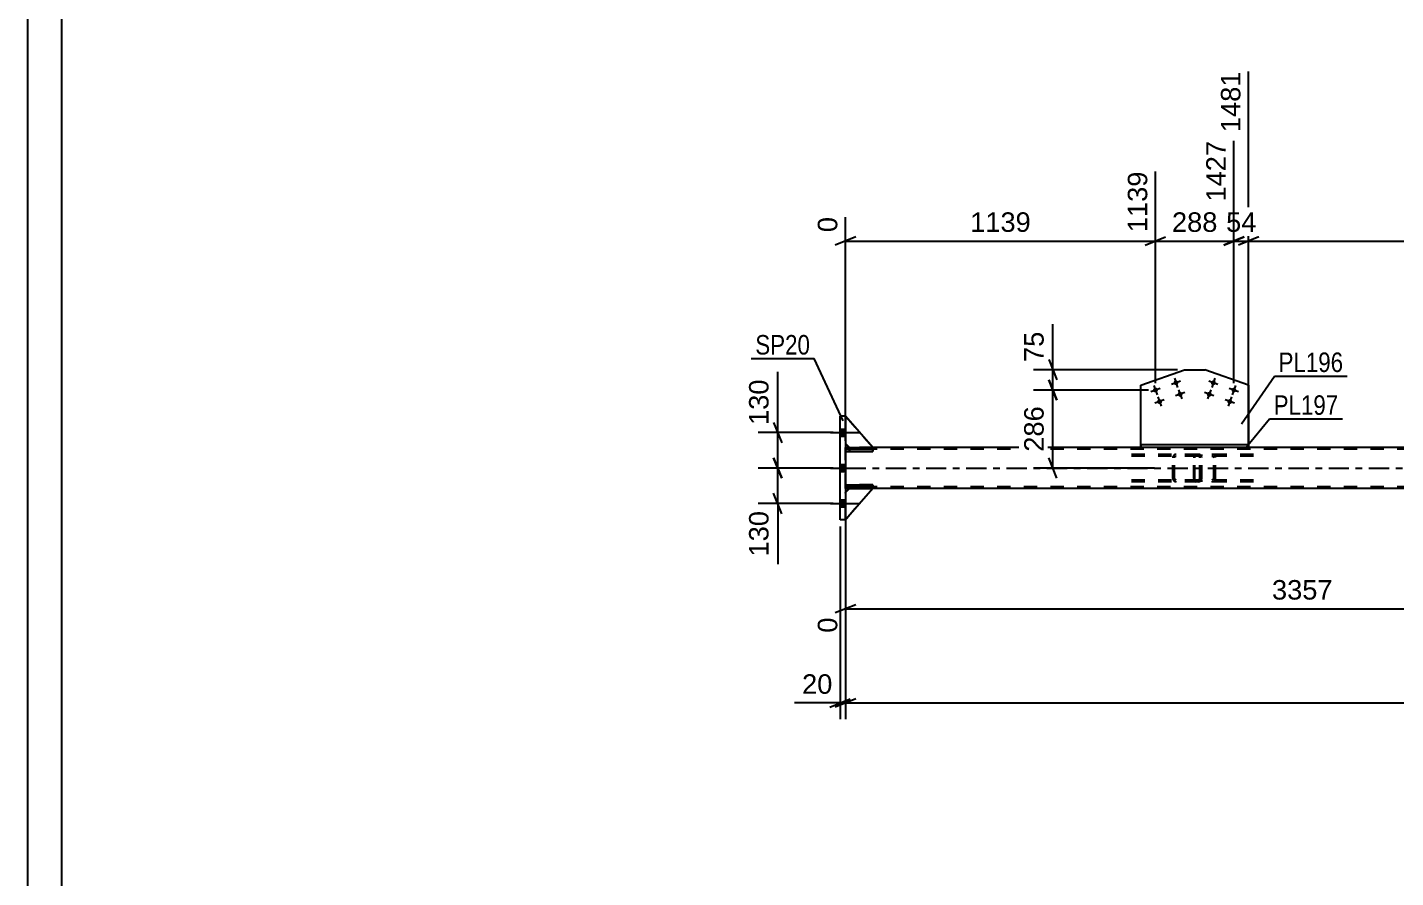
# Model space of a CAD drawing. Header units: millimetres. Extents: x 0 to 1189, y 0 to 841.
# Drawn here: x 0 to 201.1, y 314.9 to 439.8 of the extents above; entities that cross this region are included whole.
import ezdxf

# ---------------------------------------------------------------- set-up
doc = ezdxf.new("R2010")
doc.units = ezdxf.units.MM
doc.linetypes.add('DXK_LINE_DOT2', pattern=[3.9198, 1.9599, -1.9599])
doc.linetypes.add('DXK_LINE_DOT3', pattern=[5.9187, 2.979, -0.9799, 0.9799, -0.9799])
doc.styles.add('Arial', font='ARIAL.TTF', dxfattribs={"height": 0.2})
doc.styles.add('Arial Narrow', font='ARIALN.TTF', dxfattribs={"height": 0.2})

# ---------------------------------------------------------------- blocks, each defined once
blk = doc.blocks.new('Unknown-203773696-1113')
at = {"color": 5, "linetype": 'Continuous'}
for p, q in [((0, 841), (0, 0)), ((5, 836), (5, 5))]:
    blk.add_line(p, q, dxfattribs=at)
blk = doc.blocks.new('Part-203773696-7787 - 7588')
at = {"color": 2, "linetype": 'Continuous'}
for p, q in [((120.25, 377.8), (120.25, 377.8)), ((120.25, 377.8), (124.25, 377.8)), ((120.25, 377.8), (120.25, 377.48)), ((120.25, 377.48), (120.25, 377.48)), ((120.25, 377.48), (124.25, 377.48)), ((124.25, 377.8), (124.25, 377.48))]:
    blk.add_line(p, q, dxfattribs=at)
at = {"color": 7, "linetype": 'DXK_LINE_DOT2'}
for p, q in [((120.25, 377.48), (120.25, 377.8)), ((120.85, 377.48), (120.85, 377.8))]:
    blk.add_line(p, q, dxfattribs=at)
blk = doc.blocks.new('Part-203773696-7676 - 7588')
at = {"color": 2, "linetype": 'Continuous'}
for p, q in [((163.65, 387.22), (170.06, 389.49)), ((170.06, 389.49), (170.06, 389.49)), ((170.06, 389.49), (173.09, 389.49)), ((173.09, 389.49), (173.09, 389.49)), ((179.5, 387.22), (173.09, 389.49)), ((163.65, 387.22), (163.65, 387.22)), ((163.65, 378.44), (163.65, 387.22)), ((179.5, 387.22), (179.5, 387.22)), ((179.5, 387.22), (179.5, 378.44))]:
    blk.add_line(p, q, dxfattribs=at)
at = {"color": 7, "linetype": 'DXK_LINE_DOT2'}
for p, q in [((163.65, 378.44), (163.65, 387.22)), ((179.5, 378.44), (179.5, 387.22)), ((179.5, 378.44), (163.65, 378.44))]:
    blk.add_line(p, q, dxfattribs=at)
blk = doc.blocks.new('Bolt-203773696-7749 - 7588')
at = {"linetype": 'Continuous'}
for points in [[(165.47, 386.39), (165.45, 386.47), (165.45, 386.54), (165.47, 386.61), (165.5, 386.68), (165.55, 386.74), (165.6, 386.79), (165.67, 386.83), (165.74, 386.85), (165.81, 386.86), (165.89, 386.85), (165.96, 386.83), (166.03, 386.79), (166.08, 386.74), (166.13, 386.68), (166.16, 386.61), (166.17, 386.54), (166.17, 386.46), (166.15, 386.39), (166.12, 386.32), (166.08, 386.26), (166.02, 386.21), (165.96, 386.17), (165.89, 386.15), (165.81, 386.14), (165.74, 386.15), (165.67, 386.17), (165.6, 386.21), (165.54, 386.26), (165.5, 386.32)], [(168.49, 387.46), (168.47, 387.54), (168.47, 387.61), (168.49, 387.68), (168.52, 387.75), (168.56, 387.81), (168.62, 387.86), (168.68, 387.9), (168.75, 387.92), (168.83, 387.93), (168.9, 387.92), (168.98, 387.9), (169.04, 387.86), (169.1, 387.81), (169.14, 387.75), (169.17, 387.68), (169.19, 387.61), (169.19, 387.53), (169.17, 387.46), (169.14, 387.39), (169.1, 387.33), (169.04, 387.28), (168.97, 387.24), (168.9, 387.22), (168.83, 387.21), (168.75, 387.22), (168.68, 387.24), (168.62, 387.28), (168.56, 387.33), (168.52, 387.39)], [(169.09, 385.77), (169.07, 385.84), (169.07, 385.91), (169.09, 385.99), (169.12, 386.06), (169.16, 386.12), (169.22, 386.17), (169.29, 386.21), (169.36, 386.23), (169.43, 386.24), (169.51, 386.23), (169.58, 386.2), (169.64, 386.17), (169.7, 386.12), (169.74, 386.05), (169.77, 385.99), (169.79, 385.91), (169.79, 385.84), (169.77, 385.76), (169.74, 385.69), (169.7, 385.63), (169.64, 385.58), (169.58, 385.55), (169.5, 385.52), (169.43, 385.52), (169.35, 385.52), (169.28, 385.55), (169.22, 385.59), (169.16, 385.64), (169.12, 385.7)], [(166.07, 384.7), (166.06, 384.77), (166.06, 384.84), (166.07, 384.92), (166.1, 384.99), (166.15, 385.05), (166.2, 385.1), (166.27, 385.14), (166.34, 385.16), (166.42, 385.17), (166.49, 385.16), (166.56, 385.13), (166.63, 385.1), (166.68, 385.05), (166.73, 384.98), (166.76, 384.92), (166.77, 384.84), (166.77, 384.77), (166.76, 384.69), (166.73, 384.62), (166.68, 384.56), (166.62, 384.51), (166.56, 384.48), (166.49, 384.45), (166.41, 384.45), (166.34, 384.45), (166.27, 384.48), (166.2, 384.52), (166.15, 384.57), (166.1, 384.63)]]:
    blk.add_hatch(color=1, dxfattribs=at).paths.add_polyline_path(points)
at = {"color": 1, "linetype": 'Continuous'}
for p, q in [((168.59, 388.25), (169.07, 386.89)), ((166.49, 386.74), (165.13, 386.26)), ((165.57, 387.18), (166.05, 385.82)), ((169.51, 387.81), (168.15, 387.33)), ((169.19, 386.55), (169.67, 385.2)), ((167.09, 385.05), (165.74, 384.57)), ((166.17, 385.48), (166.66, 384.13)), ((170.11, 386.12), (168.75, 385.63))]:
    blk.add_line(p, q, dxfattribs=at)
blk = doc.blocks.new('Part-203773696-7716 - 7588')
at = {"color": 7, "linetype": 'DXK_LINE_DOT2'}
for p, q in [((172.1, 377.04), (161.87, 377.04)), ((172.1, 376.8), (161.87, 376.8)), ((168.39, 376.75), (168.35, 376.56)), ((168.35, 373.52), (168.35, 376.56)), ((168.61, 376.56), (168.63, 376.65)), ((168.61, 373.52), (168.61, 376.56)), ((168.63, 376.65), (168.69, 376.73)), ((168.87, 377.04), (168.67, 377.01)), ((168.69, 376.73), (168.77, 376.78)), ((168.77, 376.78), (168.87, 376.8)), ((172.3, 377.01), (172.1, 377.04)), ((172.1, 376.8), (172.2, 376.78)), ((172.2, 376.78), (172.28, 376.73)), ((172.28, 376.73), (172.34, 376.65)), ((172.34, 376.65), (172.36, 376.56)), ((172.36, 373.52), (172.36, 376.56)), ((172.61, 376.56), (172.57, 376.75)), ((172.61, 373.52), (172.61, 376.56)), ((172.1, 373.28), (161.87, 373.28)), ((172.1, 373.04), (161.87, 373.04)), ((168.35, 373.52), (168.39, 373.34)), ((168.63, 373.43), (168.61, 373.52)), ((168.69, 373.35), (168.63, 373.43)), ((168.67, 373.08), (168.87, 373.04)), ((168.77, 373.3), (168.69, 373.35)), ((168.87, 373.28), (168.77, 373.3)), ((172.2, 373.3), (172.1, 373.28)), ((172.1, 373.04), (172.3, 373.08)), ((172.28, 373.35), (172.2, 373.3)), ((172.34, 373.43), (172.28, 373.35)), ((172.36, 373.52), (172.34, 373.43)), ((172.57, 373.34), (172.61, 373.52))]:
    blk.add_line(p, q, dxfattribs=at)
for centre, start, end in [((168.85, 376.54), 110.7584, 155.6802), ((172.12, 376.54), 24.3198, 69.2416), ((168.85, 373.54), 204.3198, 249.2416), ((172.12, 373.54), 290.7584, 335.6802)]:
    blk.add_arc(centre, 0.496, start, end, dxfattribs=at)
blk = doc.blocks.new('Part-203773696-7717 - 7588')
at = {"color": 2, "linetype": 'Continuous'}
for p, q in [((120.85, 378.04), (120.25, 378.04)), ((163.65, 378.04), (124.25, 378.04)), ((245.41, 378.04), (179.5, 378.04)), ((120.25, 372.04), (120.85, 372.04)), ((253.72, 372.04), (124.25, 372.04))]:
    blk.add_line(p, q, dxfattribs=at)
at = {"color": 7, "linetype": 'DXK_LINE_DOT2'}
for p, q in [((120.25, 372.28), (120.25, 378.04)), ((120.25, 378.04), (120.25, 378.04)), ((120.25, 378.04), (120.25, 378.01)), ((120.25, 378.01), (120.25, 377.75)), ((783.44, 377.8), (120.25, 377.8)), ((120.25, 377.8), (120.25, 372.28)), ((124.25, 378.04), (120.85, 378.04)), ((179.5, 378.04), (163.65, 378.04)), ((120.25, 372.04), (120.25, 372.34)), ((120.25, 372.08), (120.25, 372.34)), ((783.44, 372.28), (120.25, 372.28)), ((120.25, 372.04), (120.25, 372.08)), ((120.25, 372.04), (120.25, 372.04)), ((120.25, 372.04), (120.25, 372.04)), ((124.25, 372.04), (120.85, 372.04))]:
    blk.add_line(p, q, dxfattribs=at)
at = {"color": 7, "linetype": 'DXK_LINE_DOT3'}
blk.add_line((120.25, 375.04), (783.44, 375.04), dxfattribs=at)
blk = doc.blocks.new('Bolt-203773696-7658 - 7588')
at = {"linetype": 'Continuous'}
for points in [[(174.06, 385.76, -1), (173.38, 386, -1)], [(174.66, 387.45, -1), (173.98, 387.69, -1)], [(177.68, 386.38, -1), (177, 386.62, -1)], [(177.08, 384.69, -1), (176.4, 384.93, -1)]]:
    blk.add_hatch(color=1, dxfattribs=at).paths.add_polyline_path(points)
at = {"color": 1, "linetype": 'Continuous'}
for p, q in [((174.56, 388.25), (174.08, 386.89)), ((173.96, 386.55), (173.48, 385.2)), ((175, 387.33), (173.64, 387.81)), ((178.02, 386.26), (176.66, 386.74)), ((177.58, 387.18), (177.1, 385.82)), ((174.4, 385.63), (173.04, 386.12)), ((177.41, 384.57), (176.06, 385.05)), ((176.98, 385.48), (176.5, 384.13))]:
    blk.add_line(p, q, dxfattribs=at)
blk = doc.blocks.new('Part-203773696-7707 - 7588')
at = {"color": 2, "linetype": 'Continuous'}
for p, q in [((179.5, 378.44), (163.65, 378.44)), ((163.65, 378.04), (163.65, 378.44)), ((179.5, 378.44), (179.5, 378.04)), ((179.5, 378.44), (179.5, 378.44)), ((179.5, 378.04), (163.65, 378.04)), ((179.5, 378.04), (179.5, 378.04))]:
    blk.add_line(p, q, dxfattribs=at)
at = {"color": 7, "linetype": 'DXK_LINE_DOT2'}
for p, q in [((163.65, 378.44), (163.65, 378.04)), ((179.5, 378.04), (179.5, 378.44))]:
    blk.add_line(p, q, dxfattribs=at)
blk = doc.blocks.new('Bolt-203773696-7710 - 7588')
at = {"linetype": 'Continuous'}
for points in [[(120.25, 379.72), (120.25, 380.76), (119.45, 380.76), (119.45, 379.72)], [(120.25, 379.72), (120.25, 380.76), (119.45, 380.76), (119.45, 379.72)], [(120.25, 379.72), (120.25, 380.76), (119.45, 380.76), (119.45, 379.72)], [(120.25, 374.52), (120.25, 375.56), (119.45, 375.56), (119.45, 374.52)], [(120.25, 374.52), (120.25, 375.56), (119.45, 375.56), (119.45, 374.52)], [(120.25, 369.32), (120.25, 370.36), (119.45, 370.36), (119.45, 369.32)], [(120.25, 369.32), (120.25, 370.36), (119.45, 370.36), (119.45, 369.32)], [(120.25, 369.32), (120.25, 370.36), (119.45, 370.36), (119.45, 369.32)]]:
    blk.add_hatch(color=1, dxfattribs=at).paths.add_polyline_path(points)
at = {"color": 1, "linetype": 'Continuous'}
for p, q in [((118.05, 380.24), (122.25, 380.24)), ((118.05, 380.24), (122.25, 380.24)), ((118.05, 380.24), (122.25, 380.24)), ((119.45, 380.76), (120.25, 380.76)), ((119.45, 380.76), (120.25, 380.76)), ((119.45, 380.76), (120.25, 380.76)), ((119.45, 379.72), (120.25, 379.72)), ((119.45, 379.72), (120.25, 379.72)), ((119.45, 379.72), (120.25, 379.72)), ((118.05, 375.04), (122.25, 375.04)), ((118.05, 375.04), (122.25, 375.04)), ((119.45, 375.56), (120.25, 375.56)), ((119.45, 375.56), (120.25, 375.56)), ((119.45, 374.52), (120.25, 374.52)), ((119.45, 374.52), (120.25, 374.52)), ((119.45, 370.36), (120.25, 370.36)), ((119.45, 370.36), (120.25, 370.36)), ((119.45, 370.36), (120.25, 370.36)), ((118.05, 369.84), (122.25, 369.84)), ((118.05, 369.84), (122.25, 369.84)), ((118.05, 369.84), (122.25, 369.84)), ((119.45, 369.32), (120.25, 369.32)), ((119.45, 369.32), (120.25, 369.32)), ((119.45, 369.32), (120.25, 369.32))]:
    blk.add_line(p, q, dxfattribs=at)
blk = doc.blocks.new('Part-203773696-7731 - 7588')
at = {"color": 2, "linetype": 'Continuous'}
for p, q in [((124.25, 378.04), (120.25, 382.64)), ((120.25, 378.64), (120.85, 378.04)), ((120.85, 378.04), (124.25, 378.04))]:
    blk.add_line(p, q, dxfattribs=at)
at = {"color": 7, "linetype": 'DXK_LINE_DOT2'}
blk.add_line((120.25, 382.64), (120.25, 378.64), dxfattribs=at)
blk = doc.blocks.new('Part-203773696-7771 - 7588')
at = {"color": 7, "linetype": 'DXK_LINE_DOT2'}
for p, q in [((124.25, 378.04), (120.25, 382.64)), ((120.25, 382.64), (120.25, 378.64)), ((120.25, 378.64), (120.85, 378.04)), ((120.85, 378.04), (124.25, 378.04))]:
    blk.add_line(p, q, dxfattribs=at)
blk = doc.blocks.new('Part-203773696-7773 - 7588')
at = {"color": 7, "linetype": 'DXK_LINE_DOT2'}
for p, q in [((120.25, 371.44), (120.85, 372.04)), ((124.25, 372.04), (120.25, 367.44)), ((120.25, 367.44), (120.25, 371.44)), ((120.85, 372.04), (124.25, 372.04))]:
    blk.add_line(p, q, dxfattribs=at)
blk = doc.blocks.new('Part-203773696-7812 - 7588')
at = {"color": 2, "linetype": 'Continuous'}
for p, q in [((120.25, 372.6), (120.25, 372.6)), ((120.25, 372.6), (124.25, 372.6)), ((120.25, 372.6), (120.25, 372.28)), ((120.25, 372.28), (120.25, 372.28)), ((120.25, 372.28), (124.25, 372.28)), ((124.25, 372.6), (124.25, 372.28))]:
    blk.add_line(p, q, dxfattribs=at)
at = {"color": 7, "linetype": 'DXK_LINE_DOT2'}
for p, q in [((120.25, 372.28), (120.25, 372.6)), ((120.85, 372.28), (120.85, 372.6))]:
    blk.add_line(p, q, dxfattribs=at)
blk = doc.blocks.new('Part-203773696-7838 - 7588')
at = {"color": 7, "linetype": 'DXK_LINE_DOT2'}
for p, q in [((124.25, 377.8), (120.25, 377.8)), ((120.25, 377.48), (120.25, 377.8)), ((120.25, 377.8), (120.25, 377.48)), ((120.25, 377.48), (124.25, 377.48)), ((120.85, 377.8), (120.85, 377.48)), ((124.25, 377.48), (124.25, 377.8))]:
    blk.add_line(p, q, dxfattribs=at)
blk = doc.blocks.new('Part-203773696-7847 - 7588')
at = {"color": 2, "linetype": 'Continuous'}
for p, q in [((119.45, 382.64), (119.45, 382.64)), ((120.25, 382.64), (119.45, 382.64)), ((119.45, 367.44), (119.45, 382.64)), ((120.25, 382.64), (120.25, 382.64)), ((120.25, 382.64), (120.25, 367.44)), ((119.45, 367.44), (119.45, 367.44)), ((120.25, 367.44), (119.45, 367.44)), ((120.25, 367.44), (120.25, 367.44))]:
    blk.add_line(p, q, dxfattribs=at)
at = {"color": 7, "linetype": 'DXK_LINE_DOT2'}
for p, q in [((119.45, 367.44), (119.45, 382.64)), ((120.25, 382.64), (120.25, 367.44))]:
    blk.add_line(p, q, dxfattribs=at)
blk = doc.blocks.new('Part-203773696-7848 - 7588')
at = {"color": 7, "linetype": 'DXK_LINE_DOT2'}
for p, q in [((171.47, 376.75), (171.45, 376.56)), ((171.45, 373.52), (171.45, 376.56)), ((171.52, 376.9), (171.47, 376.75)), ((171.61, 377.01), (171.52, 376.9)), ((171.58, 376.56), (171.59, 376.65)), ((171.58, 373.52), (171.58, 376.56)), ((171.59, 376.65), (171.62, 376.73)), ((171.71, 377.04), (171.61, 377.01)), ((171.62, 376.73), (171.66, 376.78)), ((171.66, 376.78), (171.71, 376.8)), ((180.22, 377.04), (171.71, 377.04)), ((180.22, 376.8), (171.71, 376.8)), ((172.61, 376.8), (172.61, 377.04)), ((174.31, 377.01), (174.12, 377.04)), ((174.12, 376.8), (174.22, 376.78)), ((174.22, 376.78), (174.3, 376.73)), ((174.3, 376.73), (174.35, 376.65)), ((174.35, 376.65), (174.37, 376.56)), ((174.37, 373.52), (174.37, 376.56)), ((174.63, 376.56), (174.59, 376.75)), ((174.63, 373.52), (174.63, 376.56)), ((171.45, 373.52), (171.47, 373.34)), ((171.47, 373.34), (171.52, 373.18)), ((171.52, 373.18), (171.61, 373.08)), ((171.59, 373.43), (171.58, 373.52)), ((171.62, 373.35), (171.59, 373.43)), ((171.61, 373.08), (171.71, 373.04)), ((171.66, 373.3), (171.62, 373.35)), ((171.71, 373.28), (171.66, 373.3)), ((180.22, 373.28), (171.71, 373.28)), ((180.22, 373.04), (171.71, 373.04)), ((172.61, 373.04), (172.61, 373.28)), ((174.22, 373.3), (174.12, 373.28)), ((174.12, 373.04), (174.31, 373.08)), ((174.3, 373.35), (174.22, 373.3)), ((174.35, 373.43), (174.3, 373.35)), ((174.37, 373.52), (174.35, 373.43)), ((174.59, 373.34), (174.63, 373.52))]:
    blk.add_line(p, q, dxfattribs=at)
for centre, start, end in [((174.14, 376.55), 23.8952, 68.8488), ((174.14, 373.54), 291.1512, 336.1048)]:
    blk.add_arc(centre, 0.492, start, end, dxfattribs=at)
blk = doc.blocks.new('Part-203773696-7855 - 7588')
at = {"color": 2, "linetype": 'Continuous'}
for p, q in [((120.25, 371.44), (120.85, 372.04)), ((124.25, 372.04), (120.25, 367.44)), ((120.85, 372.04), (124.25, 372.04))]:
    blk.add_line(p, q, dxfattribs=at)
at = {"color": 7, "linetype": 'DXK_LINE_DOT2'}
blk.add_line((120.25, 367.44), (120.25, 371.44), dxfattribs=at)
blk = doc.blocks.new('Part-203773696-7921 - 7588')
at = {"color": 7, "linetype": 'DXK_LINE_DOT2'}
for p, q in [((124.25, 372.6), (120.25, 372.6)), ((120.25, 372.28), (120.25, 372.6)), ((120.25, 372.6), (120.25, 372.28)), ((120.25, 372.28), (124.25, 372.28)), ((120.85, 372.28), (120.85, 372.6)), ((124.25, 372.28), (124.25, 372.6))]:
    blk.add_line(p, q, dxfattribs=at)
blk = doc.blocks.new('StraightDimension-203773696-20217 - 7588')
at = {"color": 7, "linetype": 'Continuous'}
for p, q in [((120.25, 366.44), (120.25, 338.13)), ((121.75, 341.13), (118.75, 339.93)), ((120.25, 340.53), (674.8, 340.53))]:
    blk.add_line(p, q, dxfattribs=at)
blk = doc.blocks.new('StraightDimension-203773696-8443 - 7588')
at = {"color": 7, "linetype": 'Continuous'}
for p, q in [((109.69, 376.54), (110.89, 373.54)), ((118.45, 375.04), (107.44, 375.04)), ((110.29, 369.84), (110.29, 375.04)), ((110.89, 368.34), (109.69, 371.34)), ((118.45, 369.84), (107.44, 369.84))]:
    blk.add_line(p, q, dxfattribs=at)
at = {"color": 0}
blk.add_wipeout([(109.54, 369.32), (105.34, 369.32), (105.34, 361.45), (109.54, 361.45)], dxfattribs=at)
at = {"color": 7, "linetype": 'Continuous'}
blk.add_line((110.29, 369.84), (110.29, 360.92), dxfattribs=at)
blk.add_line((110.29, 369.84), (110.29, 360.92), dxfattribs=at)
at = {"color": 3, "style": 'Arial'}
blk.add_text('130', height=2.865, rotation=90.0002, dxfattribs=at).set_placement((108.94, 362.05))
blk = doc.blocks.new('StraightDimension-203773696-25364 - 7588')
at = {"color": 7, "linetype": 'Continuous'}
for p, q in [((150.13, 390.99), (151.33, 387.99)), ((169.06, 389.49), (147.88, 389.49)), ((150.73, 386.5), (150.73, 389.49)), ((164.81, 386.5), (147.88, 386.5)), ((151.33, 385), (150.13, 388))]:
    blk.add_line(p, q, dxfattribs=at)
at = {"color": 0}
blk.add_wipeout([(149.98, 395.67), (145.78, 395.67), (145.78, 390.02), (149.98, 390.02)], dxfattribs=at)
at = {"color": 7, "linetype": 'Continuous'}
blk.add_line((150.73, 389.49), (150.73, 396.19), dxfattribs=at)
blk.add_line((150.73, 389.49), (150.73, 396.19), dxfattribs=at)
at = {"color": 3, "style": 'Arial'}
blk.add_text('75', height=2.865, rotation=90.0002, dxfattribs=at).set_placement((149.38, 390.62))
blk = doc.blocks.new('StraightDimension-203773696-8451 - 7588')
at = {"color": 7, "linetype": 'Continuous'}
for p, q in [((118.45, 380.24), (107.44, 380.24)), ((109.69, 381.74), (110.89, 378.74)), ((110.29, 375.04), (110.29, 380.24)), ((110.89, 373.54), (109.69, 376.54)), ((118.45, 375.04), (107.44, 375.04))]:
    blk.add_line(p, q, dxfattribs=at)
at = {"color": 0}
blk.add_wipeout([(109.54, 388.64), (105.34, 388.64), (105.34, 380.77), (109.54, 380.77)], dxfattribs=at)
at = {"color": 7, "linetype": 'Continuous'}
blk.add_line((110.29, 380.24), (110.29, 389.16), dxfattribs=at)
blk.add_line((110.29, 380.24), (110.29, 389.16), dxfattribs=at)
at = {"color": 3, "style": 'Arial'}
blk.add_text('130', height=2.865, rotation=90.0002, dxfattribs=at).set_placement((108.94, 381.37))
blk = doc.blocks.new('StraightDimension-203773696-15020 - 7588')
at = {"color": 7, "linetype": 'Continuous'}
for p, q in [((120.25, 371.04), (120.25, 350.85)), ((254.52, 370.64), (254.52, 344.18)), ((121.75, 354.97), (118.75, 353.77)), ((120.25, 354.37), (254.52, 354.37)), ((253.02, 353.77), (256.02, 354.97))]:
    blk.add_line(p, q, dxfattribs=at)
at = {"color": 0}
blk.add_wipeout([(192.43, 355.12), (192.43, 359.32), (182.34, 359.32), (182.34, 355.12)], dxfattribs=at)
at = {"color": 0, "linetype": 'Continuous'}
for points in [[(119.65, 353.67), (115.45, 353.67), (115.45, 350.25), (119.65, 350.25)], [(253.92, 353.67), (249.72, 353.67), (249.72, 343.58), (253.92, 343.58)]]:
    blk.add_wipeout(points, dxfattribs=at)
at = {"color": 3, "style": 'Arial'}
blk.add_text('3357', height=2.865, dxfattribs=at).set_placement((182.94, 355.72))
at = {"color": 3, "linetype": 'Continuous', "style": 'Arial'}
for s, height, p in [('0', 2.87, (119.05, 350.85)), ('3357', 2.865, (253.32, 344.18))]:
    blk.add_text(s, height=height, rotation=90.0002, dxfattribs=at).set_placement(p)
blk = doc.blocks.new('StraightDimension-203773696-15226 - 7588')
at = {"color": 7, "linetype": 'Continuous'}
for p, q in [((179.5, 379.44), (179.5, 433.29)), ((247.57, 397.02), (247.57, 418.59)), ((181, 408.99), (178, 407.79)), ((179.5, 408.39), (247.57, 408.39)), ((246.07, 407.79), (249.07, 408.99))]:
    blk.add_line(p, q, dxfattribs=at)
at = {"color": 0, "linetype": 'Continuous'}
blk.add_wipeout([(246.97, 419.19), (242.77, 419.19), (242.77, 409.09), (246.97, 409.09)], dxfattribs=at)
at = {"color": 0}
blk.add_wipeout([(218.58, 409.14), (218.58, 413.34), (208.49, 413.34), (208.49, 409.14)], dxfattribs=at)
at = {"color": 3, "linetype": 'Continuous', "style": 'Arial'}
blk.add_text('3183', height=2.865, rotation=90.0002, dxfattribs=at).set_placement((246.37, 409.69))
at = {"color": 3, "style": 'Arial'}
blk.add_text('1702', height=2.865, dxfattribs=at).set_placement((209.09, 409.74))
blk = doc.blocks.new('StraightDimension-203773696-15227 - 7588')
at = {"color": 7, "linetype": 'Continuous'}
for p, q in [((179.5, 379.44), (179.5, 433.29)), ((177.34, 387.5), (177.34, 423.09)), ((175.84, 407.79), (178.84, 408.99)), ((177.34, 408.39), (179.5, 408.39)), ((181, 408.99), (178, 407.79))]:
    blk.add_line(p, q, dxfattribs=at)
at = {"color": 0, "linetype": 'Continuous'}
blk.add_wipeout([(178.9, 433.89), (174.7, 433.89), (174.7, 423.79), (178.9, 423.79)], dxfattribs=at)
at = {"color": 0}
blk.add_wipeout([(181.24, 409.14), (181.24, 413.34), (175.6, 413.34), (175.6, 409.14)], dxfattribs=at)
at = {"color": 3, "linetype": 'Continuous', "style": 'Arial'}
blk.add_text('1481', height=2.865, rotation=90.0002, dxfattribs=at).set_placement((178.3, 424.39))
at = {"color": 3, "style": 'Arial'}
blk.add_text('54', height=2.865, dxfattribs=at).set_placement((176.2, 409.74))
blk = doc.blocks.new('StraightDimension-203773696-15228 - 7588')
at = {"color": 7, "linetype": 'Continuous'}
for p, q in [((177.34, 387.5), (177.34, 423.09)), ((165.81, 387.5), (165.81, 418.59)), ((164.31, 407.79), (167.31, 408.99)), ((165.81, 408.39), (177.34, 408.39)), ((178.84, 408.99), (175.84, 407.79))]:
    blk.add_line(p, q, dxfattribs=at)
at = {"color": 0}
blk.add_wipeout([(175.51, 409.14), (175.51, 413.34), (167.64, 413.34), (167.64, 409.14)], dxfattribs=at)
at = {"color": 0, "linetype": 'Continuous'}
blk.add_wipeout([(176.74, 423.69), (172.54, 423.69), (172.54, 413.59), (176.74, 413.59)], dxfattribs=at)
at = {"color": 3, "linetype": 'Continuous', "style": 'Arial'}
blk.add_text('1427', height=2.865, rotation=90.0002, dxfattribs=at).set_placement((176.14, 414.19))
at = {"color": 3, "style": 'Arial'}
blk.add_text('288', height=2.865, dxfattribs=at).set_placement((168.24, 409.74))
blk = doc.blocks.new('StraightDimension-203773696-15229 - 7588')
at = {"color": 7, "linetype": 'Continuous'}
for p, q in [((165.81, 387.5), (165.81, 418.59)), ((120.25, 379.04), (120.25, 411.92)), ((121.75, 408.99), (118.75, 407.79)), ((120.25, 408.39), (165.81, 408.39)), ((164.31, 407.79), (167.31, 408.99))]:
    blk.add_line(p, q, dxfattribs=at)
at = {"color": 0, "linetype": 'Continuous'}
for points in [[(165.21, 419.19), (161.01, 419.19), (161.01, 409.09), (165.21, 409.09)], [(119.65, 412.52), (115.45, 412.52), (115.45, 409.09), (119.65, 409.09)]]:
    blk.add_wipeout(points, dxfattribs=at)
at = {"color": 0}
blk.add_wipeout([(148.08, 409.14), (148.08, 413.34), (137.98, 413.34), (137.98, 409.14)], dxfattribs=at)
at = {"color": 3, "linetype": 'Continuous', "style": 'Arial'}
for s, height, p in [('1139', 2.865, (164.61, 409.69)), ('0', 2.87, (119.05, 409.69))]:
    blk.add_text(s, height=height, rotation=90.0002, dxfattribs=at).set_placement(p)
at = {"color": 3, "style": 'Arial'}
blk.add_text('1139', height=2.865, dxfattribs=at).set_placement((138.58, 409.74))
blk = doc.blocks.new('StraightDimension-203773696-20218 - 7588')
at = {"color": 7, "linetype": 'Continuous'}
for p, q in [((119.45, 366.44), (119.45, 338.13)), ((120.25, 366.44), (120.25, 338.13)), ((117.95, 339.93), (120.95, 341.13)), ((121.75, 341.13), (118.75, 339.93)), ((119.45, 340.53), (120.25, 340.53))]:
    blk.add_line(p, q, dxfattribs=at)
at = {"color": 0}
blk.add_wipeout([(118.92, 341.28), (118.92, 345.48), (113.27, 345.48), (113.27, 341.28)], dxfattribs=at)
at = {"color": 7, "linetype": 'Continuous'}
blk.add_line((119.45, 340.53), (112.75, 340.53), dxfattribs=at)
blk.add_line((119.45, 340.53), (112.75, 340.53), dxfattribs=at)
at = {"color": 3, "style": 'Arial'}
blk.add_text('20', height=2.865, dxfattribs=at).set_placement((113.87, 341.88))
blk = doc.blocks.new('StraightDimension-203773696-25365 - 7588')
at = {"color": 7, "linetype": 'Continuous'}
for p, q in [((164.81, 386.5), (147.88, 386.5)), ((150.13, 388), (151.33, 385)), ((150.73, 375.04), (150.73, 386.5)), ((151.33, 373.54), (150.13, 376.54)), ((165.67, 375.04), (147.88, 375.04))]:
    blk.add_line(p, q, dxfattribs=at)
at = {"color": 0}
blk.add_wipeout([(149.98, 384.71), (145.78, 384.71), (145.78, 376.84), (149.98, 376.84)], dxfattribs=at)
at = {"color": 3, "style": 'Arial'}
blk.add_text('286', height=2.865, rotation=90.0002, dxfattribs=at).set_placement((149.38, 377.44))
blk = doc.blocks.new('Mark-203773696-7672 - 7588')
at = {"color": 0}
blk.add_wipeout([(193.41, 389.15), (193.41, 392.15), (183.91, 392.15), (183.91, 389.15)], dxfattribs=at)
blk.add_wipeout([(193.41, 389.15), (193.41, 392.15), (183.91, 392.15), (183.91, 389.15)], dxfattribs=at)
at = {"color": 30, "linetype": 'Continuous'}
for p, q in [((178.47, 381.56), (183.31, 388.55)), ((183.31, 388.55), (194.01, 388.55))]:
    blk.add_line(p, q, dxfattribs=at)
at = {"color": 3, "style": 'Arial Narrow'}
blk.add_text('PL196', height=2.863, dxfattribs=at).set_placement((183.91, 389.15))
blk = doc.blocks.new('Mark-203773696-7703 - 7588')
at = {"color": 0}
blk.add_wipeout([(192.69, 382.86), (192.69, 385.86), (183.19, 385.86), (183.19, 382.86)], dxfattribs=at)
blk.add_wipeout([(192.69, 382.86), (192.69, 385.86), (183.19, 385.86), (183.19, 382.86)], dxfattribs=at)
at = {"color": 30, "linetype": 'Continuous'}
for p, q in [((179.19, 378.18), (182.59, 382.26)), ((182.59, 382.26), (193.29, 382.26))]:
    blk.add_line(p, q, dxfattribs=at)
at = {"color": 3, "style": 'Arial Narrow'}
blk.add_text('PL197', height=2.863, dxfattribs=at).set_placement((183.19, 382.86))
blk = doc.blocks.new('Mark-203773696-7843 - 7588')
at = {"color": 0}
blk.add_wipeout([(115.04, 391.72), (115.04, 394.72), (107, 394.72), (107, 391.72)], dxfattribs=at)
blk.add_wipeout([(115.04, 391.72), (115.04, 394.72), (107, 394.72), (107, 391.72)], dxfattribs=at)
at = {"color": 30, "linetype": 'Continuous'}
for p in [(106.4, 391.12), (119.93, 381.97)]:
    blk.add_line(p, (115.64, 391.12), dxfattribs=at)
at = {"color": 3, "style": 'Arial Narrow'}
blk.add_text('SP20', height=2.863, dxfattribs=at).set_placement((107, 391.72))

msp = doc.modelspace()

# ---------------------------------------------------------------- block references
for name in ['Unknown-203773696-1113', 'Part-203773696-7676 - 7588', 'Bolt-203773696-7749 - 7588', 'Bolt-203773696-7658 - 7588', 'Part-203773696-7847 - 7588', 'Part-203773696-7731 - 7588', 'Part-203773696-7771 - 7588', 'Bolt-203773696-7710 - 7588', 'Part-203773696-7707 - 7588', 'Part-203773696-7717 - 7588', 'Part-203773696-7787 - 7588', 'Part-203773696-7838 - 7588', 'Part-203773696-7716 - 7588', 'Part-203773696-7848 - 7588', 'Part-203773696-7812 - 7588', 'Part-203773696-7921 - 7588', 'Part-203773696-7773 - 7588', 'Part-203773696-7855 - 7588']:
    msp.add_blockref(name, (0, 0))

# ---------------------------------------------------------------- next in the draw order: block references
for name in ['StraightDimension-203773696-15226 - 7588', 'StraightDimension-203773696-25364 - 7588', 'StraightDimension-203773696-20217 - 7588']:
    msp.add_blockref(name, (0, 0))

# ---------------------------------------------------------------- next in the draw order: block references
for name in ['StraightDimension-203773696-15227 - 7588', 'StraightDimension-203773696-8443 - 7588']:
    msp.add_blockref(name, (0, 0))

# ---------------------------------------------------------------- next in the draw order: block references
for name in ['StraightDimension-203773696-15228 - 7588', 'StraightDimension-203773696-8451 - 7588', 'StraightDimension-203773696-15020 - 7588']:
    msp.add_blockref(name, (0, 0))

# ---------------------------------------------------------------- next in the draw order: block references
for name in ['StraightDimension-203773696-15229 - 7588', 'Mark-203773696-7672 - 7588', 'StraightDimension-203773696-20218 - 7588']:
    msp.add_blockref(name, (0, 0))

# ---------------------------------------------------------------- next in the draw order: block references
for name in ['Mark-203773696-7843 - 7588', 'StraightDimension-203773696-25365 - 7588', 'Mark-203773696-7703 - 7588']:
    msp.add_blockref(name, (0, 0))

doc.saveas('drawing.dxf')
